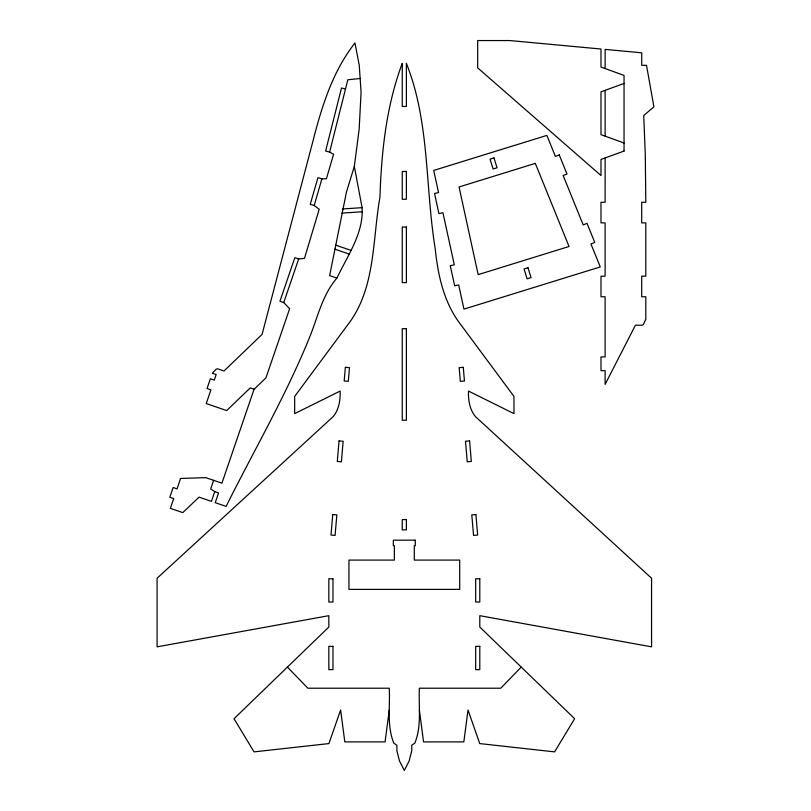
<?xml version="1.0" encoding="UTF-8"?>
<svg xmlns="http://www.w3.org/2000/svg" width="811" height="811" viewBox="0 0 811 811"><rect width="100%" height="100%" fill="white"/><g stroke="black" fill="none" stroke-linecap="round" stroke-linejoin="round"><path stroke-width="1.22" d="M389.26 710.02L385.083 741.893L344.807 741.893L340.63 710.02L328.901 743.586L254.046 751.878L234.024 718.718L328.84 627.035L328.84 615.681L157.081 646.843L157.081 578.243L332.997 416.783C338.978 409.869 340.478 399.975 340.133 391.074L294.657 413.63L294.657 396.437L347.473 325.191C375.787 288.949 372.33 240.157 379.933 197.235C381.454 151.9 386.229 106.089 402.256 63.339L402.256 106.444L406.382 106.444L406.382 63.339C429.881 122.339 425.076 186.794 435.172 248.369C437.95 275.547 443.982 303.223 461.175 325.191L513.981 396.437L513.981 413.63L468.505 391.074C468.16 399.975 469.66 409.869 475.641 416.783L651.568 578.243L651.568 646.843L479.798 615.681L479.798 627.035L574.624 718.718L554.592 751.878L479.747 743.586L468.018 710.02L463.831 741.893L423.565 741.893L419.378 710.02M354.336 166.377L362.091 207.657C363.804 233.183 347.321 256.002 336.91 278.082L329.651 275.598L346.419 192.187L354.336 166.377L359.172 129.091L361.077 92.201L359.232 65.184L354.965 43.003C331.993 72.199 321.237 108.39 312.235 143.821L262.065 334.385L224.018 370.982L217.683 368.812L216.162 369.177L212.279 373.212L216.172 374.54L214.266 380.116L210.373 378.778L207.038 388.52L210.931 389.858L206.237 403.564L226.695 410.569L250.264 387.891L254.167 389.219L265.947 377.885L289.639 308.697L283.749 302.574L279.927 301.266L294.849 257.665L298.671 258.973L304.48 258.354L319.21 209.238L314.192 205.518L310.228 204.372L317.932 177.68L321.896 178.826L326.427 178.755L333.564 154.293L329.621 152.062L325.616 151.049L341.502 88.004L345.496 89.007M329.621 152.062L347.828 79.782L360.277 78.474M314.192 205.518L321.896 178.826M213.617 480.335L210.678 488.942L214.753 491.608L218.575 492.916L215.239 502.668L226.178 506.409L228.195 502.212C255.617 447.662 286.283 394.572 309.346 337.923C317.76 317.446 322.068 295.326 336.91 278.082M214.753 491.608L211.418 501.35L199.08 497.133L182.799 512.603L170.361 508.345L173.696 498.603L169.803 497.265L173.138 487.523L177.041 488.861L180.6 478.46L205.751 477.638L221.91 483.174L254.086 389.199M283.749 302.574L298.671 258.973M521.22 667.088L500.782 688.215L419.378 688.215C418.425 706.391 421.923 725.946 414.806 743.18L411.775 745.208L411.775 750.672L409.139 760.992L404.324 770.45L399.499 760.992L396.873 750.672L396.873 745.208L393.832 743.18C386.715 725.946 390.213 706.391 389.26 688.215L307.856 688.215L287.418 667.088M624.044 83.452L600.992 91.836L600.992 134.646L624.044 143.02M342.678 208.954L362.091 207.657M341.867 213.121L362.365 211.752M335.612 245.115L351.011 250.386M334.821 249.159L349.379 254.147M605.118 68.54L605.118 49.4L641.734 52.806L641.734 65.326L646.519 65.326L653.919 106.89L643.731 115.456L645.282 154.516L645.809 202.284L641.694 202.284L641.694 222.883L645.809 222.883L645.809 276.176L641.694 276.176L641.694 296.765L645.809 296.765L645.809 319.291L643.437 324.39L642.119 325.221L635.418 325.221L605.118 384.384L605.118 370.657L600.992 370.657L600.992 356.921L605.118 356.921L605.118 296.765L600.992 296.765L600.992 276.176L605.118 276.176L605.118 222.883L600.992 222.883L600.992 202.284L605.118 202.284L605.118 157.932M605.118 90.335L605.118 136.147M332.743 514.539L330.979 535.057L335.085 535.412L336.849 514.884L332.743 514.539M339.049 440.92L337.295 461.449L341.401 461.794L343.154 441.275L339.049 440.92M345.364 367.312L344.188 380.988L348.294 381.342L349.47 367.657L345.364 367.312M559.225 154.891L555.413 156.442L546.878 135.407L433.713 170.432L438.558 192.612L434.524 193.484L438.913 213.617L442.938 212.735L454.292 264.802L450.267 265.673L454.657 285.807L458.681 284.925L463.953 309.123L600.272 266.931L590.955 243.989L594.767 242.438L587.022 223.349L583.2 224.9L563.158 175.531L566.98 173.98L559.225 154.891M624.044 151.059L600.992 159.432L600.992 175.541L477.679 67.871L477.679 40.55L509.764 40.55L600.992 49.025L600.992 67.049L624.044 75.423L624.044 151.059M494 157.932L490.067 159.159L493.108 168.992L497.052 167.776L494 157.932M535.311 163.376L459.056 186.976L478.166 274.625L569.048 246.493L535.311 163.376M527.991 267.742L524.058 268.958L527.099 278.802L531.033 277.585L527.991 267.742M463.274 367.312L459.168 367.657L460.344 381.342L464.45 380.988L463.274 367.312M469.589 440.92L465.484 441.275L467.248 461.794L471.343 461.449L469.589 440.92M475.895 514.539L471.799 514.884L473.553 535.412L477.659 535.057L475.895 514.539M406.382 171.466L402.256 171.466L402.256 199.253L406.382 199.253L406.382 171.466M406.382 227.029L402.256 227.029L402.256 282.603L406.382 282.603L406.382 227.029M406.382 328.678L402.256 328.678L402.256 420.24L406.382 420.24L406.382 328.678M406.382 519.577L402.256 519.577L402.256 529.877L406.382 529.877L406.382 519.577M415.303 540.177L393.335 540.177L393.335 545.671L394.369 545.671L394.369 560.087L348.943 560.087L348.943 589.384L459.705 589.384L459.705 560.087L414.279 560.087L414.279 545.671L415.303 545.671L415.303 540.177M332.966 578.75L328.84 578.75L328.84 602.036L332.966 602.036L332.966 578.75M479.798 578.75L475.672 578.75L475.672 602.036L479.798 602.036L479.798 578.75M332.966 646.347L328.84 646.347L328.84 669.633L332.966 669.633L332.966 646.347M479.798 646.347L475.672 646.347L475.672 669.633L479.798 669.633L479.798 646.347"/></g></svg>
